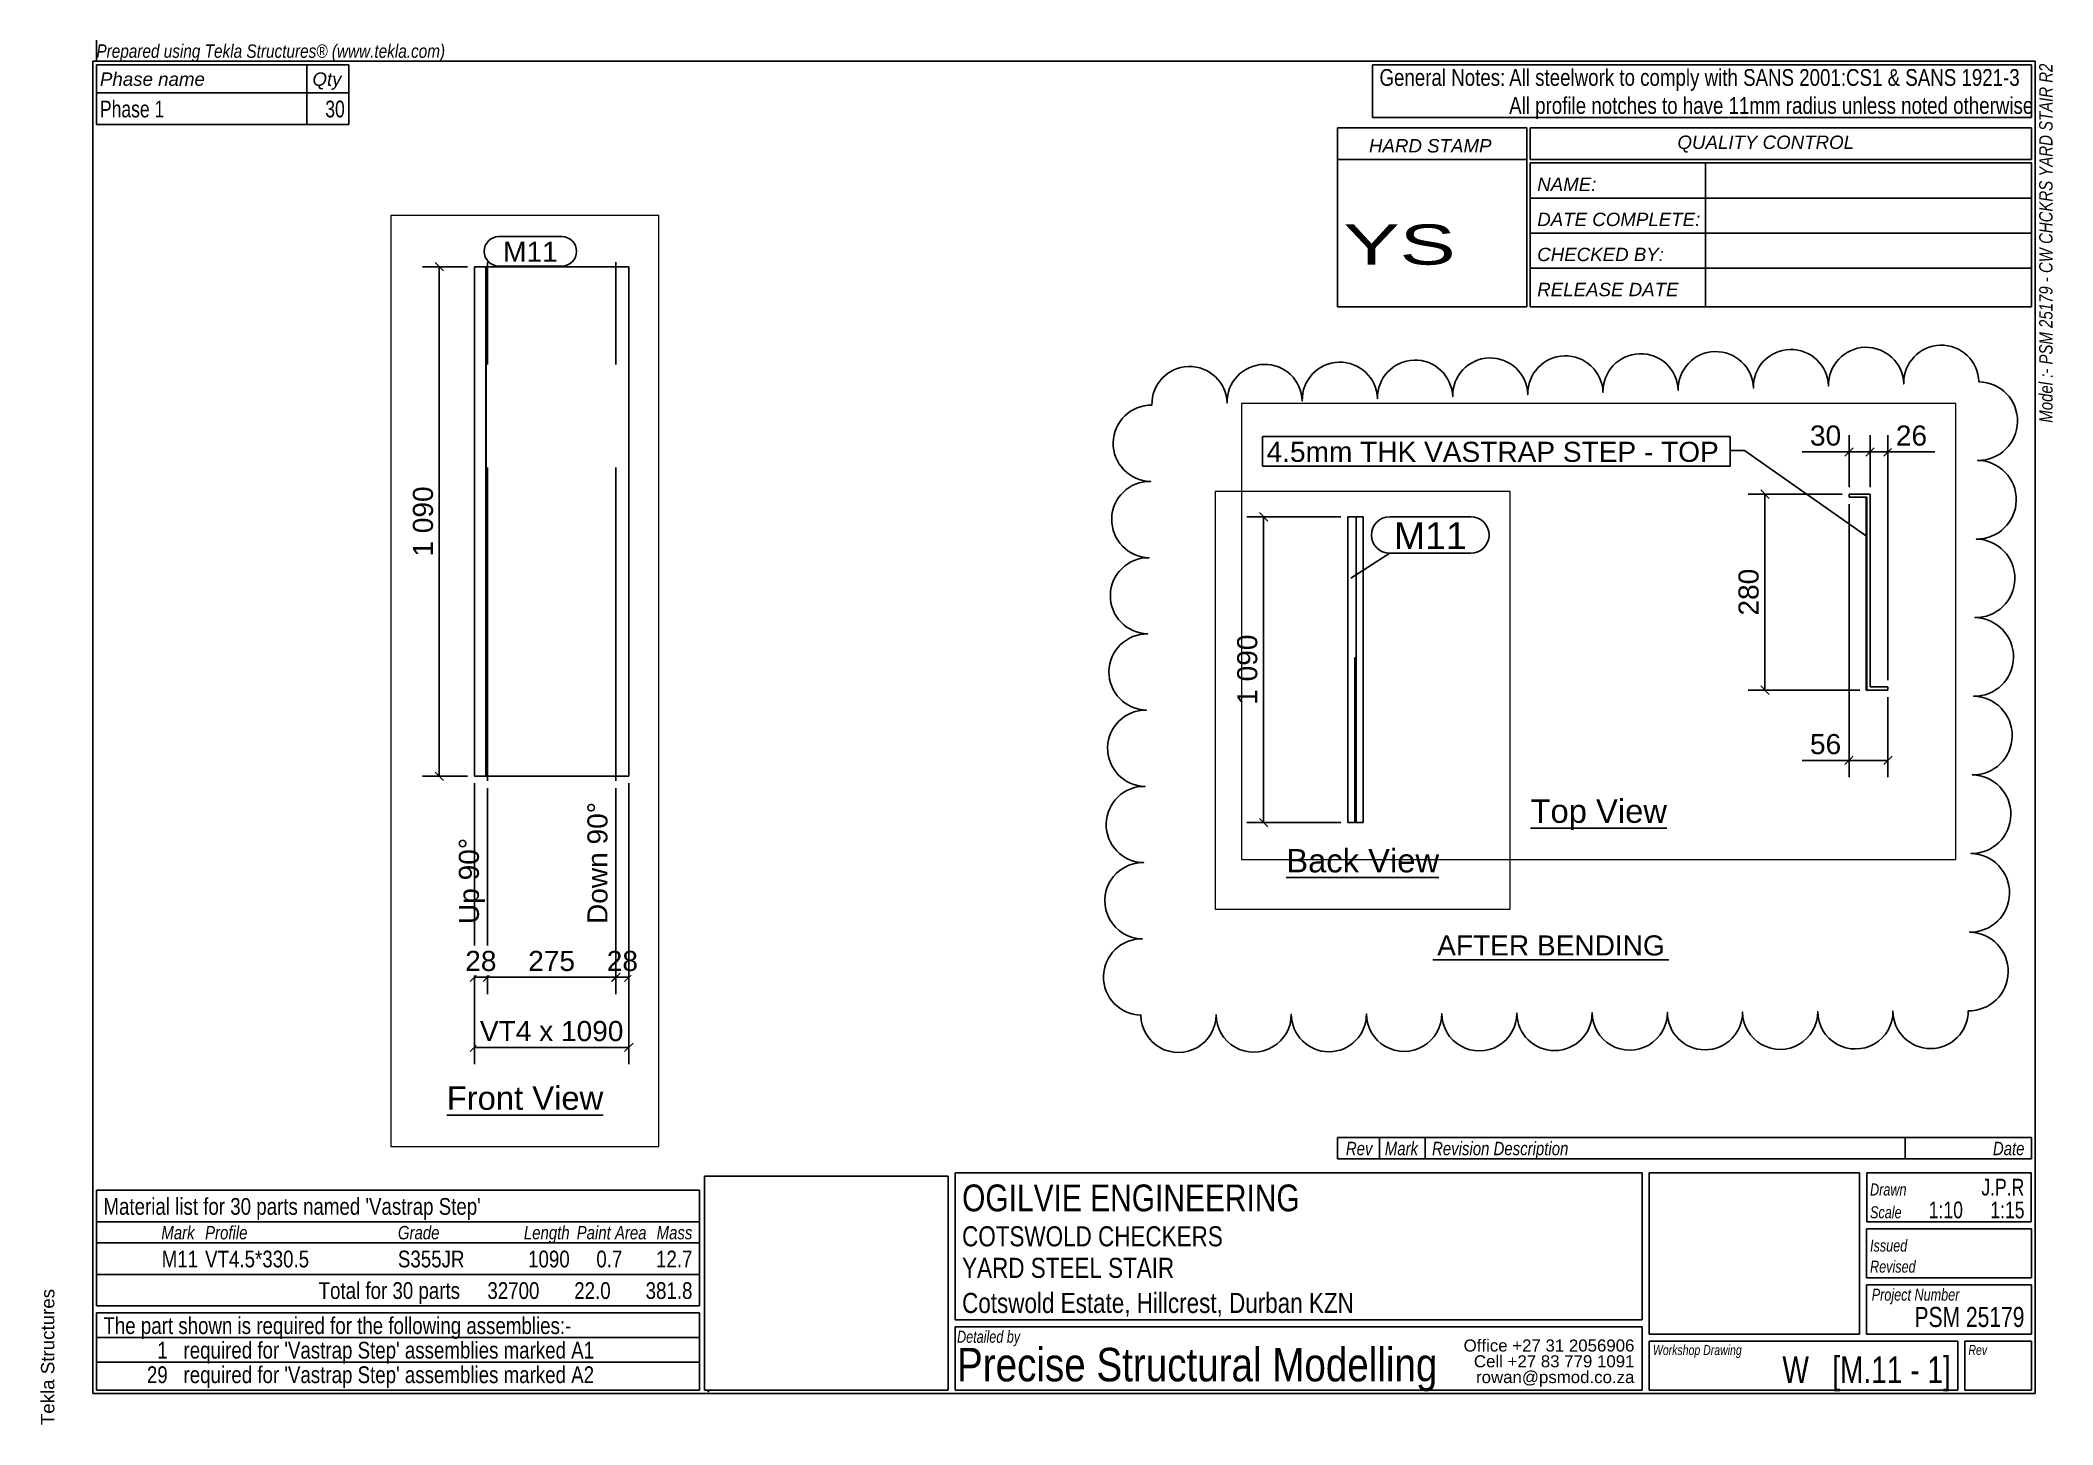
# Paper-space layout 'Layout1' of a CAD drawing. Header units: millimetres. Extents: x 2 to 290, y 6 to 203.
# The model-space entities are those that its viewports show. They can reach past a viewport. Long polylines and large blocks are cut down to what shows.
import ezdxf

# ---------------------------------------------------------------- set-up
doc = ezdxf.new("R2010")
doc.units = ezdxf.units.MM
doc.linetypes.add('DXK_LINE_DOT1', pattern=[1.8814, 0.9407, -0.9407])
doc.linetypes.add('DXK_LINE_DOT3', pattern=[5.9187, 2.979, -0.9799, 0.9799, -0.9799])
doc.layers.add('Viewport layer', color=7, linetype='Continuous', plot=False)
doc.styles.add('Arial', font='ARIAL.TTF', dxfattribs={"height": 0.2})
doc.styles.add('Arial Italic', font='ARIALI.TTF', dxfattribs={"height": 0.2})
doc.styles.add('Arial Narrow Italic', font='ARIALNI.TTF', dxfattribs={"height": 0.2})
picture_1 = doc.add_image_def('image1.jpg', size_in_pixel=(1, 1))
picture_2 = doc.add_image_def('image2.jpg', size_in_pixel=(1, 1))

# ---------------------------------------------------------------- blocks, each defined once
blk = doc.blocks.new('Unknown-4019519-2138')
at = {"color": 174, "linetype": 'Continuous'}
for p, q in [((287, 200), (10, 200)), ((10, 200), (10, 10)), ((287, 10), (287, 200)), ((10, 10), (287, 10))]:
    blk.add_line(p, q, dxfattribs=at)
at = {"color": 174, "linetype": 'Continuous', "style": 'Arial'}
blk.add_text('Tekla Structures', height=1.9102, rotation=90, dxfattribs=at).set_placement((4.5, 5.5))
blk = doc.blocks.new('Cloud-4019519-2339')
at = {"color": 251, "linetype": 'Continuous'}
blk.add_lwpolyline([(161.05, 150.96, -1), (171.77, 151.27, -1), (182.49, 151.57, -1), (193.22, 151.87, -1), (203.94, 152.18, -1), (214.66, 152.48, -1), (225.38, 152.78, -1), (236.11, 153.09, -1), (246.83, 153.39, -1), (257.55, 153.69, -1), (268.28, 154, -1), (279, 154.3, -1), (278.81, 143.09, -1), (278.62, 131.87, -1), (278.42, 120.66, -1), (278.23, 109.45, -1), (278.04, 98.23, -1), (277.85, 87.02, -1), (277.66, 75.81, -1), (277.47, 64.59, -1), (266.74, 64.54, -1), (256.01, 64.48, -1), (245.29, 64.42, -1), (234.56, 64.37, -1), (223.83, 64.31, -1), (213.1, 64.26, -1), (202.38, 64.2, -1), (191.65, 64.14, -1), (180.92, 64.09, -1), (170.2, 64.03, -1), (159.47, 63.98, -1), (159.67, 74.85, -1), (159.86, 85.72, -1), (160.06, 96.6, -1), (160.26, 107.47, -1), (160.45, 118.34, -1), (160.65, 129.21, -1), (160.85, 140.09, -1), (161.05, 150.96)], format="xyb", close=True, dxfattribs=at)
blk = doc.blocks.new('Unknown-4019519-2497')
at = {"color": 2, "linetype": 'Continuous'}
blk.add_line((10.5, 200), (10.5, 203), dxfattribs=at)
at = {"color": 7, "style": 'Arial Narrow Italic'}
blk.add_text('Prepared using Tekla Structures® (www.tekla.com)', height=1.9089, dxfattribs=at).set_placement((10.5, 200.5))
blk = doc.blocks.new('Unknown-4019519-2493')
at = {"color": 3, "linetype": 'Continuous'}
for p, q in [((10.5, 21.5), (96.5, 21.5)), ((10.5, 21.5), (10.5, 18)), ((96.5, 21.5), (96.5, 18)), ((10.5, 18), (10.5, 14.5)), ((96.5, 18), (96.5, 14.5)), ((10.5, 14.5), (10.5, 11)), ((96.5, 14.5), (96.5, 11)), ((10.5, 11), (10.5, 10.5)), ((10.5, 10.5), (96.5, 10.5)), ((96.5, 10.5), (96.5, 11))]:
    blk.add_line(p, q, dxfattribs=at)
at = {"color": 7, "linetype": 'Continuous'}
for p, q in [((10.5, 18), (96.5, 18)), ((10.5, 18), (96.5, 18)), ((10.5, 14.5), (96.5, 14.5))]:
    blk.add_line(p, q, dxfattribs=at)
at = {"color": 7, "linetype": 'Continuous', "style": 'Arial', "width": 0.8}
blk.add_text('The part shown is required for the following assemblies:-', height=2.3877, dxfattribs=at).set_placement((11.5, 18.5))
at = {"color": 1, "linetype": 'Continuous', "style": 'Arial', "width": 0.8}
for s, height, p in [('1', 2.39, (19.18, 15)), (" required for 'Vastrap Step' assemblies marked A1", 2.3877, (22.18, 15)), ('29', 2.388, (17.7, 11.5)), (" required for 'Vastrap Step' assemblies marked A2", 2.3877, (22.18, 11.5))]:
    blk.add_text(s, height=height, dxfattribs=at).set_placement(p)
blk = doc.blocks.new('Unknown-4019519-2494')
at = {"color": 3, "linetype": 'Continuous'}
for p, q in [((96.5, 39), (10.5, 39)), ((10.5, 39), (10.5, 22.5)), ((96.5, 22.5), (96.5, 39)), ((10.5, 22.5), (96.5, 22.5))]:
    blk.add_line(p, q, dxfattribs=at)
at = {"color": 7, "linetype": 'Continuous'}
for p, q in [((10.5, 34.5), (96.5, 34.5)), ((10.5, 31.5), (96.5, 31.5)), ((10.5, 27), (96.5, 27))]:
    blk.add_line(p, q, dxfattribs=at)
at = {"color": 2, "linetype": 'Continuous'}
blk.add_line((11.5, 32.75), (11.5, 32.75), dxfattribs=at)
at = {"color": 7, "linetype": 'Continuous', "style": 'Arial', "width": 0.8}
for s, p in [("Material list for 30 parts named 'Vastrap Step'", (11.5, 35.5)), ('Total for 30 parts', (42.19, 23.5))]:
    blk.add_text(s, height=2.3877, dxfattribs=at).set_placement(p)
at = {"color": 7, "width": 0.8}
for s, height, style, p in [('Mark', 1.909, 'Arial Italic', (19.76, 32)), ('Profile', 1.909, 'Arial Italic', (26, 32)), ('Grade', 1.909, 'Arial Italic', (53.5, 32)), ('Length', 1.909, 'Arial Italic', (71.47, 32)), ('Paint Area', 1.909, 'Arial Italic', (79, 32)), ('Mass', 1.909, 'Arial Italic', (90.4, 32)), ('32700', 2.388, 'Arial', (66.26, 23.5)), ('22.0', 2.388, 'Arial', (78.65, 23.5)), ('381.8', 2.388, 'Arial', (88.83, 23.5))]:
    blk.add_text(s, height=height, dxfattribs=dict(at, style=style)).set_placement(p)
at = {"color": 1, "style": 'Arial', "width": 0.8}
for s, height, p in [('M11', 2.388, (19.81, 28)), ('VT4.5*330.5', 2.3877, (26, 28)), ('S355JR', 2.388, (53.5, 28)), ('1090', 2.388, (72.07, 28)), ('0.7', 2.388, (81.8, 28)), ('12.7', 2.388, (90.31, 28))]:
    blk.add_text(s, height=height, dxfattribs=at).set_placement(p)
blk = doc.blocks.new('Unknown-4019519-2495')
at = {"color": 7, "style": 'Arial Italic', "width": 0.8}
blk.add_text('Model :- PSM 25179 - CW CHCKRS YARD STAIR R2', height=1.9089, rotation=90, dxfattribs=at).set_placement((289.5, 148.46))
blk = doc.blocks.new('Unknown-4019519-2496')
at = {"color": 3, "linetype": 'Continuous'}
for p, q in [((286.5, 199.5), (192.5, 199.5)), ((192.5, 199.5), (192.5, 192)), ((286.5, 192), (286.5, 199.5)), ((192.5, 192), (286.5, 192))]:
    blk.add_line(p, q, dxfattribs=at)
at = {"color": 7, "style": 'Arial', "width": 0.8}
for s, p in [('General Notes:', (193.5, 196.5)), ('All profile notches to have 11mm radius unless noted otherwise', (212, 192.5))]:
    blk.add_text(s, height=2.3877, dxfattribs=at).set_placement(p)
at = {"color": 7, "linetype": 'Continuous', "style": 'Arial', "width": 0.8}
blk.add_text('All steelwork to comply with SANS 2001:CS1 & SANS 1921-3', height=2.3877, dxfattribs=at).set_placement((212, 196.5))
blk = doc.blocks.new('Unknown-4019519-2498')
at = {"color": 3, "linetype": 'Continuous'}
for p, q in [((10.5, 199.5), (10.5, 195.5)), ((10.5, 199.5), (46.5, 199.5)), ((46.5, 195.5), (46.5, 199.5)), ((10.5, 195.5), (10.5, 191)), ((46.5, 195.5), (46.5, 191)), ((10.5, 191), (46.5, 191))]:
    blk.add_line(p, q, dxfattribs=at)
at = {"color": 7, "linetype": 'Continuous'}
for p, q in [((40.5, 199.5), (40.5, 195.5)), ((10.5, 195.5), (46.5, 195.5)), ((40.5, 195.5), (40.5, 191))]:
    blk.add_line(p, q, dxfattribs=at)
at = {"color": 7, "style": 'Arial Italic'}
for s, p in [('Phase name', (11, 196.5)), ('Qty', (41.31, 196.5))]:
    blk.add_text(s, height=1.909, dxfattribs=at).set_placement(p)
at = {"color": 1, "linetype": 'Continuous', "style": 'Arial', "width": 0.75}
for s, p in [('Phase 1', (11, 192)), ('30', (43.14, 192))]:
    blk.add_text(s, height=2.388, dxfattribs=at).set_placement(p)
blk = doc.blocks.new('Unknown-4019519-2500')
at = {"color": 3, "linetype": 'Continuous'}
for p, q in [((187.5, 46.5), (286.5, 46.5)), ((187.5, 43.5), (187.5, 46.5)), ((286.5, 46.5), (286.5, 43.5)), ((187.5, 43.5), (286.5, 43.5))]:
    blk.add_line(p, q, dxfattribs=at)
at = {"color": 7, "linetype": 'Continuous'}
for p, q in [((187.5, 46.5), (286.5, 46.5)), ((193.5, 43.5), (193.5, 46.5)), ((200, 43.5), (200, 46.5)), ((268.5, 43.5), (268.5, 46.5)), ((274, 43.5), (274, 43.5))]:
    blk.add_line(p, q, dxfattribs=at)
at = {"color": 7, "linetype": 'Continuous', "style": 'Arial Italic', "width": 0.8}
for s, height, p in [('Mark', 1.909, (194.26, 44)), ('Revision Description', 1.9089, (201, 44)), ('Rev', 1.909, (188.71, 44)), ('Date', 1.909, (280.99, 44))]:
    blk.add_text(s, height=height, dxfattribs=at).set_placement(p)
blk = doc.blocks.new('Unknown-4019519-2501')
at = {"color": 3, "linetype": 'Continuous'}
for p, q in [((132, 41), (97.25, 41)), ((97.25, 41), (97.25, 10.5)), ((132, 10.5), (132, 41)), ((230.97, 41.5), (132.97, 41.5)), ((132.97, 41.5), (132.97, 20.5)), ((230.97, 20.5), (230.97, 41.5)), ((261.97, 41.5), (231.97, 41.5)), ((231.97, 41.5), (231.97, 18.5)), ((261.97, 18.5), (261.97, 41.5)), ((286.47, 41.5), (263, 41.5)), ((263, 41.5), (263, 34.5)), ((286.47, 34.5), (286.47, 41.5)), ((263, 34.5), (286.47, 34.5)), ((286.5, 33.5), (262.97, 33.5)), ((262.97, 33.5), (262.97, 26.5)), ((286.5, 26.5), (286.5, 33.5)), ((262.97, 26.5), (286.5, 26.5)), ((286.5, 25.5), (262.97, 25.5)), ((262.97, 25.5), (262.97, 18.5)), ((286.5, 18.5), (286.5, 25.5)), ((132.97, 20.5), (230.97, 20.5)), ((230.97, 19.5), (132.97, 19.5)), ((132.97, 19.5), (132.97, 10.5)), ((230.97, 10.5), (230.97, 19.5)), ((231.97, 18.5), (261.97, 18.5)), ((262.97, 18.5), (286.5, 18.5)), ((97.25, 10.5), (132, 10.5)), ((132.97, 10.5), (230.97, 10.5))]:
    blk.add_line(p, q, dxfattribs=at)
at = {"color": 5, "linetype": 'Continuous'}
for p, q in [((275.97, 17.5), (231.97, 17.5)), ((231.97, 17.5), (231.97, 10.5)), ((275.97, 10.5), (275.97, 17.5)), ((286.5, 17.5), (276.97, 17.5)), ((276.97, 17.5), (276.97, 10.5)), ((286.5, 10.5), (286.5, 17.5)), ((231.97, 10.5), (275.97, 10.5)), ((276.97, 10.5), (286.5, 10.5))]:
    blk.add_line(p, q, dxfattribs=at)
at = {"color": 1, "linetype": 'Continuous', "style": 'Arial'}
for s, height, width, p in [('J.P.R', 2.388, 0.75, (279.35, 38.25)), ('OGILVIE ENGINEERING', 3.8203, 0.8, (133.97, 36)), ('1:10', 2.388, 0.75, (271.85, 35)), ('1:15', 2.388, 0.75, (280.63, 35)), ('PSM 25179', 2.865, 0.75, (269.81, 19.5))]:
    blk.add_text(s, height=height, dxfattribs=dict(at, width=width)).set_placement(p)
at = {"color": 7, "linetype": 'Continuous'}
for s, height, style, width, p in [('Drawn', 1.718, 'Arial Italic', 0.75, (263.47, 38.25)), ('Scale', 1.718, 'Arial Italic', 0.75, (263.47, 35)), ('COTSWOLD CHECKERS', 2.8652, 'Arial', 0.8, (133.97, 31)), ('Issued', 1.718, 'Arial Italic', 0.75, (263.47, 30.25)), ('YARD STEEL STAIR', 2.8652, 'Arial', 0.8, (133.97, 26.5)), ('Revised', 1.718, 'Arial Italic', 0.75, (263.47, 27.25)), ('Cotswold Estate, Hillcrest, Durban KZN', 2.8652, 'Arial', 0.8, (133.97, 21.5)), ('Project Number', 1.718, 'Arial Italic', 0.75, (263.71, 23.25)), ('Detailed by', 1.718, 'Arial Italic', 0.75, (133.25, 17.25)), ('Workshop Drawing', 1.4316, 'Arial Italic', 0.75, (232.5, 15.5)), ('Rev', 1.432, 'Arial Italic', 0.75, (277.5, 15.5))]:
    blk.add_text(s, height=height, dxfattribs=dict(at, style=style, width=width)).set_placement(p)
at = {"color": 7, "linetype": 'Continuous', "style": 'Arial'}
for s, p in [('Office +27 31 2056906', (205.5, 16)), ('Cell +27 83 779 1091', (206.97, 13.75)), ('rowan@psmod.co.za', (207.27, 11.5))]:
    blk.add_text(s, height=1.7191, dxfattribs=at).set_placement(p)
at = {"color": 5, "linetype": 'Continuous', "style": 'Arial'}
for s, height, width, p in [('Precise Structural Modelling', 4.7754, 0.825, (133.25, 11.75)), ('W   [M.11 - 1]', 3.8203, 0.75, (250.97, 11.5))]:
    blk.add_text(s, height=height, dxfattribs=dict(at, width=width)).set_placement(p)
at = {"color": 7, "linetype": 'Continuous'}
image = blk.add_image(picture_1, insert=(97.75, 10.25), size_in_units=(0.0595, 0.0944), dxfattribs=at)
image.dxf.flags = 7
image = blk.add_image(picture_1, insert=(97.75, 10.25), size_in_units=(0.0599, 0.0944), dxfattribs=at)
image.dxf.flags = 7
image = blk.add_image(picture_2, insert=(98, 10.5), size_in_units=(0.0197, 0.0519), dxfattribs=at)
image.dxf.flags = 7
blk = doc.blocks.new('Unknown-4019519-2502')
at = {"color": 3, "linetype": 'Continuous'}
for p, q in [((214.5, 190.5), (187.5, 190.5)), ((187.5, 190.5), (187.5, 165)), ((214.5, 165), (214.5, 190.5)), ((215, 190.5), (215, 186)), ((215, 190.5), (286.5, 190.5)), ((286.5, 190.5), (286.5, 186)), ((214.5, 186), (187.5, 186)), ((215, 186), (286.5, 186)), ((215, 185.5), (215, 165)), ((215, 185.5), (286.5, 185.5)), ((240, 185.5), (240, 165)), ((286.5, 185.5), (286.5, 165)), ((286.5, 180.5), (215, 180.5)), ((215, 175.5), (286.5, 175.5)), ((215, 170.5), (286.5, 170.5)), ((187.5, 165), (214.5, 165)), ((215, 165), (286.5, 165))]:
    blk.add_line(p, q, dxfattribs=at)
at = {"color": 7, "linetype": 'Continuous', "style": 'Arial Italic'}
for s, height, p in [('HARD STAMP', 1.909, (192, 187)), ('NAME:', 1.909, (216, 181.5)), ('DATE COMPLETE:', 1.9089, (216, 176.5)), ('CHECKED BY:', 1.9089, (216, 171.5)), ('RELEASE DATE', 1.9089, (216, 166.5))]:
    blk.add_text(s, height=height, dxfattribs=at).set_placement(p)
at = {"color": 7, "style": 'Arial Italic'}
blk.add_text('QUALITY CONTROL', height=1.9089, dxfattribs=at).set_placement((236, 187.5))
at = {"color": 7, "linetype": 'Continuous', "style": 'Arial', "width": 1.5}
blk.add_text('YS', height=5.73, dxfattribs=at).set_placement((188.36, 171))
blk = doc.blocks.new('Text-4019519-2437 - 2347')
at = {"color": 0, "linetype": 'Continuous'}
blk.add_wipeout([(234.16, 72.48), (234.16, 75.48), (201.73, 75.48), (201.73, 72.48)], dxfattribs=at)
at = {"color": 7, "linetype": 'Continuous'}
blk.add_line((201.13, 71.88), (234.76, 71.88), dxfattribs=at)
at = {"color": 96, "linetype": 'Continuous', "style": 'Arial'}
blk.add_text('AFTER BENDING', height=2.8652, dxfattribs=at).set_placement((201.73, 72.48))
blk = doc.blocks.new('Unknown-4019519-11 - 1807')
at = {"color": 6, "linetype": 'Continuous'}
blk.add_line((119.5, 67.5), (454, 67.5), dxfattribs=at)
at = {"color": 0, "linetype": 'Continuous'}
blk.add_wipeout([(454, 78.8), (454, 131.2), (119.5, 131.2), (119.5, 78.8)], dxfattribs=at)
at = {"color": 6, "linetype": 'Continuous', "style": 'Arial'}
blk.add_text('Front View', height=50.14, dxfattribs=at).set_placement((119.5, 78.8))
blk = doc.blocks.new('Unknown-4019519-13 - 2348')
at = {"color": 6, "linetype": 'Continuous'}
blk.add_line((7005, 45), (7199.4, 45), dxfattribs=at)
at = {"color": 0, "linetype": 'Continuous'}
blk.add_wipeout([(7199.4, 52.5), (7199.4, 87.5), (7005, 87.5), (7005, 52.5)], dxfattribs=at)
at = {"color": 6, "linetype": 'Continuous', "style": 'Arial'}
blk.add_text('Top View', height=33.43, dxfattribs=at).set_placement((7005, 52.5))
blk = doc.blocks.new('Unknown-4019519-14 - 2413')
at = {"color": 6, "linetype": 'Continuous'}
blk.add_line((13916.6, 112.5), (14461.1, 112.5), dxfattribs=at)
at = {"color": 0, "linetype": 'Continuous'}
blk.add_wipeout([(14461.1, 131.2), (14461.1, 218.8), (13916.6, 218.8), (13916.6, 131.2)], dxfattribs=at)
at = {"color": 6, "linetype": 'Continuous', "style": 'Arial'}
blk.add_text('Back View', height=83.57, dxfattribs=at).set_placement((13916.6, 131.2))
blk = doc.blocks.new('Part-4019519-1823 - 1807')
at = {"color": 30, "linetype": 'Continuous'}
for p, q in [((509, 1882.2), (178.5, 1882.2)), ((178.5, 1882.2), (178.5, 792.2)), ((509, 792.2), (509, 1882.2)), ((178.5, 792.2), (509, 792.2))]:
    blk.add_line(p, q, dxfattribs=at)
at = {"color": 246, "linetype": 'DXK_LINE_DOT3'}
for p, q in [((206.3, 782.2), (206.3, 1892.2)), ((481.3, 782.2), (481.3, 1892.2))]:
    blk.add_line(p, q, dxfattribs=at)
blk = doc.blocks.new('Surfacing-4019519-1824 - 1807')
at = {"color": 7, "linetype": 'Continuous'}
for p, q in [((204, 1882.2), (203, 1882.2)), ((203, 1882.2), (203, 792.2)), ((204, 1882.2), (204, 792.2)), ((204, 792.2), (203, 792.2))]:
    blk.add_line(p, q, dxfattribs=at)
blk = doc.blocks.new('Part-4019519-2349 - 2348')
at = {"color": 30, "linetype": 'Continuous'}
for p, q in [((7489.3, 521.2), (7459.3, 521.2)), ((7459.3, 516.8), (7459.3, 521.2)), ((7484.8, 516.8), (7459.3, 516.8)), ((7484.8, 241.8), (7484.8, 516.8)), ((7489.3, 246.3), (7489.3, 521.2)), ((7514.8, 241.8), (7484.8, 241.8)), ((7514.8, 246.3), (7489.3, 246.3)), ((7514.8, 246.3), (7514.8, 241.8))]:
    blk.add_line(p, q, dxfattribs=at)
blk = doc.blocks.new('Surfacing-4019519-2356 - 2348')
at = {"color": 7, "linetype": 'Continuous'}
for p, q in [((7484.8, 516.8), (7483.8, 516.8)), ((7483.8, 516.8), (7483.8, 241.8)), ((7484.8, 516.8), (7484.8, 241.8)), ((7484.8, 241.8), (7483.8, 241.8))]:
    blk.add_line(p, q, dxfattribs=at)
blk = doc.blocks.new('Part-4019519-2418 - 2413')
at = {"color": 30, "linetype": 'Continuous'}
for p, q in [((14165.7, 1398.8), (14135.7, 1398.8)), ((14135.7, 308.8), (14135.7, 1398.8)), ((14165.7, 1398.8), (14191.2, 1398.8)), ((14165.7, 308.8), (14165.7, 1398.8)), ((14191.2, 1398.8), (14191.2, 308.8)), ((14165.7, 308.8), (14135.7, 308.8)), ((14191.2, 308.8), (14165.7, 308.8))]:
    blk.add_line(p, q, dxfattribs=at)
at = {"color": 7, "linetype": 'DXK_LINE_DOT1'}
blk.add_line((14161.2, 308.8), (14161.2, 1398.8), dxfattribs=at)
blk = doc.blocks.new('StraightDimension-4019519-1827 - 1807')
at = {"color": 7, "linetype": 'Continuous'}
for p, q in [((509, 777.2), (509, 326.2)), ((472.2, 353.2), (490.3, 371.3)), ((481.3, 362.2), (509, 362.2)), ((518, 371.3), (500, 353.2))]:
    blk.add_line(p, q, dxfattribs=at)
at = {"color": 0, "linetype": 'Continuous'}
blk.add_wipeout([(472.2, 746), (409.2, 746), (409.3, 467.2), (472.2, 467.2)], dxfattribs=at)
at = {"color": 7, "linetype": 'Continuous'}
blk.add_line((481.3, 767.2), (481.3, 326.2), dxfattribs=at)
at = {"color": 96, "linetype": 'Continuous', "style": 'Arial'}
blk.add_text('Down 90°', height=42.98, rotation=90.0002, dxfattribs=at).set_placement((463.3, 476.2))
at = {"color": 0}
blk.add_wipeout([(537.5, 366.8), (537.5, 429.7), (452.8, 429.7), (452.8, 366.8)], dxfattribs=at)
at = {"color": 96, "style": 'Arial'}
blk.add_text('28', height=42.98, dxfattribs=at).set_placement((461.8, 375.8))
blk = doc.blocks.new('StraightDimension-4019519-1828 - 1807')
at = {"color": 7, "linetype": 'Continuous'}
for p, q in [((481.3, 767.2), (481.3, 326.2)), ((215.3, 371.3), (197.2, 353.2)), ((206.3, 362.2), (481.3, 362.2)), ((472.3, 353.2), (490.3, 371.3))]:
    blk.add_line(p, q, dxfattribs=at)
at = {"color": 0, "linetype": 'Continuous'}
blk.add_wipeout([(197.2, 669.3), (134.2, 669.3), (134.2, 467.2), (197.2, 467.2)], dxfattribs=at)
at = {"color": 7, "linetype": 'Continuous'}
blk.add_line((206.3, 767.2), (206.3, 326.2), dxfattribs=at)
at = {"color": 96, "linetype": 'Continuous', "style": 'Arial'}
blk.add_text('Up 90°', height=42.98, rotation=90.0002, dxfattribs=at).set_placement((188.3, 476.2))
at = {"color": 0}
blk.add_wipeout([(402.8, 366.8), (402.8, 429.8), (284.7, 429.8), (284.7, 366.8)], dxfattribs=at)
at = {"color": 96, "style": 'Arial'}
blk.add_text('275', height=42.98, dxfattribs=at).set_placement((293.7, 375.8))
blk = doc.blocks.new('StraightDimension-4019519-1925 - 1807')
at = {"color": 7, "linetype": 'Continuous'}
for p, q in [((178.5, 777.2), (178.5, 176.2)), ((509, 777.2), (509, 176.2)), ((187.5, 221.3), (169.5, 203.2)), ((178.5, 212.2), (509, 212.2)), ((500, 203.2), (518, 221.3))]:
    blk.add_line(p, q, dxfattribs=at)
at = {"color": 0}
blk.add_wipeout([(506.1, 216.8), (506.1, 279.8), (181.4, 279.8), (181.4, 216.8)], dxfattribs=at)
at = {"color": 96, "style": 'Arial'}
blk.add_text('VT4 x 1090', height=42.98, dxfattribs=at).set_placement((190.4, 225.8))
blk = doc.blocks.new('StraightDimension-4019519-1829 - 1807')
at = {"color": 7, "linetype": 'Continuous'}
for p, q in [((178.5, 777.2), (178.5, 326.2)), ((206.3, 767.2), (206.3, 326.2)), ((169.5, 353.2), (187.5, 371.3)), ((178.5, 362.2), (206.3, 362.2)), ((215.3, 371.3), (197.3, 353.2))]:
    blk.add_line(p, q, dxfattribs=at)
at = {"color": 0}
blk.add_wipeout([(234.7, 366.8), (234.7, 429.8), (150, 429.8), (150, 366.8)], dxfattribs=at)
at = {"color": 96, "style": 'Arial'}
blk.add_text('28', height=42.98, dxfattribs=at).set_placement((159, 375.8))
blk = doc.blocks.new('StraightDimension-4019519-1930 - 1807')
at = {"color": 7, "linetype": 'Continuous'}
for p, q in [((163.5, 1882.2), (67.5, 1882.2)), ((112.5, 1873.2), (94.5, 1891.3)), ((103.5, 792.2), (103.5, 1882.2)), ((163.5, 792.2), (67.5, 792.2)), ((94.5, 801.3), (112.5, 783.2))]:
    blk.add_line(p, q, dxfattribs=at)
at = {"color": 0}
blk.add_wipeout([(99, 1421.3), (36, 1421.3), (36, 1253.2), (99, 1253.2)], dxfattribs=at)
at = {"color": 96, "style": 'Arial'}
blk.add_text('1 090', height=42.98, rotation=90.0002, dxfattribs=at).set_placement((90, 1262.2))
blk = doc.blocks.new('StraightDimension-4019519-2358 - 2348')
at = {"color": 7, "linetype": 'Continuous'}
for p, q in [((7459.3, 531.2), (7459.3, 605.5)), ((7489.3, 531.2), (7489.3, 605.5)), ((7453.3, 575.5), (7465.3, 587.5)), ((7459.3, 581.5), (7489.3, 581.5)), ((7495.3, 587.5), (7483.3, 575.5))]:
    blk.add_line(p, q, dxfattribs=at)
at = {"color": 0}
blk.add_wipeout([(7454.1, 584.5), (7454.1, 626.5), (7397.6, 626.5), (7397.6, 584.5)], dxfattribs=at)
at = {"color": 7, "linetype": 'Continuous'}
blk.add_line((7459.3, 581.5), (7392.3, 581.5), dxfattribs=at)
blk.add_line((7459.3, 581.5), (7392.3, 581.5), dxfattribs=at)
at = {"color": 96, "style": 'Arial'}
blk.add_text('30', height=28.65, dxfattribs=at).set_placement((7403.6, 590.5))
blk = doc.blocks.new('StraightDimension-4019519-2397 - 2348')
at = {"color": 7, "linetype": 'Continuous'}
for p, q in [((7449.3, 521.2), (7315.3, 521.2)), ((7345.3, 515.2), (7333.3, 527.3)), ((7339.3, 241.8), (7339.3, 521.2)), ((7474.8, 241.8), (7315.3, 241.8)), ((7333.3, 247.8), (7345.3, 235.7))]:
    blk.add_line(p, q, dxfattribs=at)
at = {"color": 0}
blk.add_wipeout([(7336.3, 420.9), (7294.3, 420.9), (7294.3, 342.1), (7336.3, 342.1)], dxfattribs=at)
at = {"color": 96, "style": 'Arial'}
blk.add_text('280', height=28.65, rotation=90.0002, dxfattribs=at).set_placement((7330.3, 348.1))
blk = doc.blocks.new('StraightDimension-4019519-2388 - 2348')
at = {"color": 7, "linetype": 'Continuous'}
for p, q in [((7459.3, 506.8), (7459.3, 117.5)), ((7514.8, 231.8), (7514.8, 117.5)), ((7465.3, 147.5), (7453.3, 135.5)), ((7508.8, 135.5), (7520.8, 147.5)), ((7459.3, 141.5), (7514.8, 141.5))]:
    blk.add_line(p, q, dxfattribs=at)
at = {"color": 0}
blk.add_wipeout([(7454.1, 144.5), (7454.1, 186.5), (7397.6, 186.5), (7397.6, 144.5)], dxfattribs=at)
at = {"color": 7, "linetype": 'Continuous'}
blk.add_line((7459.3, 141.5), (7392.3, 141.5), dxfattribs=at)
blk.add_line((7459.3, 141.5), (7392.3, 141.5), dxfattribs=at)
at = {"color": 96, "style": 'Arial'}
blk.add_text('56', height=28.65, dxfattribs=at).set_placement((7403.6, 150.5))
blk = doc.blocks.new('StraightDimension-4019519-2359 - 2348')
at = {"color": 7, "linetype": 'Continuous'}
for p, q in [((7489.3, 531.2), (7489.3, 605.5)), ((7514.8, 256.2), (7514.8, 605.5)), ((7483.3, 575.5), (7495.3, 587.5)), ((7489.3, 581.5), (7514.8, 581.5)), ((7520.8, 587.5), (7508.8, 575.5))]:
    blk.add_line(p, q, dxfattribs=at)
at = {"color": 0}
blk.add_wipeout([(7576.5, 584.5), (7576.5, 626.5), (7520.1, 626.5), (7520.1, 584.5)], dxfattribs=at)
at = {"color": 7, "linetype": 'Continuous'}
blk.add_line((7514.8, 581.5), (7581.8, 581.5), dxfattribs=at)
blk.add_line((7514.8, 581.5), (7581.8, 581.5), dxfattribs=at)
at = {"color": 96, "style": 'Arial'}
blk.add_text('26', height=28.65, dxfattribs=at).set_placement((7526.1, 590.5))
blk = doc.blocks.new('StraightDimension-4019519-2421 - 2413')
at = {"color": 7, "linetype": 'Continuous'}
for p, q in [((13850.7, 1383.8), (13820.7, 1413.8)), ((14110.7, 1398.8), (13775.7, 1398.8)), ((13835.7, 308.8), (13835.7, 1398.8)), ((13820.7, 323.8), (13850.7, 293.8)), ((14110.7, 308.8), (13775.7, 308.8))]:
    blk.add_line(p, q, dxfattribs=at)
at = {"color": 0}
blk.add_wipeout([(13828.2, 993.8), (13723.2, 993.8), (13723.2, 713.7), (13828.2, 713.7)], dxfattribs=at)
at = {"color": 96, "style": 'Arial'}
blk.add_text('1 090', height=71.63, rotation=90.0002, dxfattribs=at).set_placement((13813.2, 728.7))
blk = doc.blocks.new('Mark-4019519-1934 - 1807')
at = {"color": 0}
blk.add_wipeout([(356.7, 1892.8), (356.7, 1937.8), (240, 1937.8), (240, 1892.8)], dxfattribs=at)
blk.add_wipeout([(356.7, 1892.8), (356.7, 1937.8), (240, 1937.8), (240, 1892.8)], dxfattribs=at)
at = {"color": 7, "linetype": 'Continuous'}
for p, q in [((231, 1946.8), (365.7, 1946.8)), ((231, 1883.8), (365.7, 1883.8))]:
    blk.add_line(p, q, dxfattribs=at)
for centre, start, end in [((231, 1915.2), 90, 270), ((365.7, 1915.2), 270, 90)]:
    blk.add_arc(centre, 31.5, start, end, dxfattribs=at)
at = {"color": 96, "style": 'Arial'}
blk.add_text('M11', height=42.98, dxfattribs=at).set_placement((240, 1892.8))
blk = doc.blocks.new('Mark-4019519-2350 - 2348')
at = {"color": 96, "linetype": 'Continuous'}
blk.add_line((7484.3, 461.5), (7310, 583.3), dxfattribs=at)
at = {"color": 0}
blk.add_wipeout([(7284, 567.3), (7284, 597.3), (6628.6, 597.3), (6628.6, 567.3)], dxfattribs=at)
blk.add_wipeout([(7284, 567.3), (7284, 597.3), (6628.6, 597.3), (6628.6, 567.3)], dxfattribs=at)
at = {"color": 96, "linetype": 'Continuous'}
for p, q in [((6622.6, 603.3), (7290, 603.3)), ((6622.6, 561.3), (6622.6, 603.3)), ((7290, 561.3), (7290, 603.3)), ((7310, 583.3), (7290, 583.3)), ((6622.6, 561.3), (7290, 561.3))]:
    blk.add_line(p, q, dxfattribs=at)
at = {"color": 96, "style": 'Arial'}
blk.add_text('4.5mm THK VASTRAP STEP - TOP ', height=28.652, dxfattribs=at).set_placement((6628.6, 567.3))
blk = doc.blocks.new('Mark-4019519-2414 - 2413')
at = {"color": 7, "linetype": 'Continuous'}
for p, q in [((14285.5, 1398.8), (14574.7, 1398.8)), ((14147.1, 1180.5), (14285.5, 1268.8)), ((14285.5, 1268.8), (14574.7, 1268.8))]:
    blk.add_line(p, q, dxfattribs=at)
for centre, start, end in [((14285.5, 1333.8), 90, 270), ((14574.7, 1333.8), 270, 90)]:
    blk.add_arc(centre, 65, start, end, dxfattribs=at)
at = {"color": 0}
blk.add_wipeout([(14559.7, 1283.8), (14559.7, 1383.8), (14300.5, 1383.8), (14300.5, 1283.8)], dxfattribs=at)
blk.add_wipeout([(14559.7, 1283.8), (14559.7, 1383.8), (14300.5, 1383.8), (14300.5, 1283.8)], dxfattribs=at)
at = {"color": 96, "style": 'Arial'}
blk.add_text('M11', height=95.51, dxfattribs=at).set_placement((14300.5, 1283.8))

msp = doc.modelspace()

# ---------------------------------------------------------------- block references
for name in ['Part-4019519-1823 - 1807', 'Surfacing-4019519-1824 - 1807', 'StraightDimension-4019519-2421 - 2413', 'Part-4019519-2418 - 2413', 'Part-4019519-2349 - 2348', 'Surfacing-4019519-2356 - 2348', 'Unknown-4019519-14 - 2413', 'Unknown-4019519-11 - 1807', 'Unknown-4019519-13 - 2348']:
    msp.add_blockref(name, (0, 0))

# ---------------------------------------------------------------- next in the draw order: block references
for name in ['Mark-4019519-1934 - 1807', 'Mark-4019519-2414 - 2413', 'StraightDimension-4019519-1827 - 1807', 'StraightDimension-4019519-2358 - 2348']:
    msp.add_blockref(name, (0, 0))

# ---------------------------------------------------------------- next in the draw order: block references
for name in ['StraightDimension-4019519-1828 - 1807', 'StraightDimension-4019519-2397 - 2348']:
    msp.add_blockref(name, (0, 0))

# ---------------------------------------------------------------- next in the draw order: block references
for name in ['StraightDimension-4019519-1925 - 1807', 'StraightDimension-4019519-2388 - 2348']:
    msp.add_blockref(name, (0, 0))

# ---------------------------------------------------------------- next in the draw order: block references
for name in ['StraightDimension-4019519-1829 - 1807', 'StraightDimension-4019519-2359 - 2348']:
    msp.add_blockref(name, (0, 0))

# ---------------------------------------------------------------- next in the draw order: block references
for name in ['StraightDimension-4019519-1930 - 1807', 'Mark-4019519-2350 - 2348']:
    msp.add_blockref(name, (0, 0))

psp = doc.layouts.get("Layout1")

# ---------------------------------------------------------------- block references
for name in ['Unknown-4019519-2497', 'Unknown-4019519-2138', 'Unknown-4019519-2498', 'Unknown-4019519-2496', 'Unknown-4019519-2495', 'Unknown-4019519-2502', 'Cloud-4019519-2339', 'Unknown-4019519-2500', 'Unknown-4019519-2501', 'Unknown-4019519-2494', 'Unknown-4019519-2493']:
    psp.add_blockref(name, (0, 0))

# ---------------------------------------------------------------- viewports
at = {"layer": 'Viewport layer', "view_target_point": (286.74, 995.88)}
psp.add_viewport(center=(71.62, 111.61), size=(38.23, 132.783), view_center_point=(0, 0), view_height=1991.75, dxfattribs=at)
at = {"layer": 'Viewport layer'}
for center, size, view_height, status, view_target_point in [((224.76, 118.67), (101.91, 65.05), 650.5, 3, (7102.2, 325.25)), ((191.1, 108.86), (42.06, 59.55), 1488.75, 4, (14188.89, 744.38))]:
    psp.add_viewport(center=center, size=size, view_center_point=(0, 0), view_height=view_height, status=status, dxfattribs=dict(at, view_target_point=view_target_point))

# ---------------------------------------------------------------- next in the draw order: block references
psp.add_blockref('Text-4019519-2437 - 2347', (0, 0))

doc.saveas('drawing.dxf')
